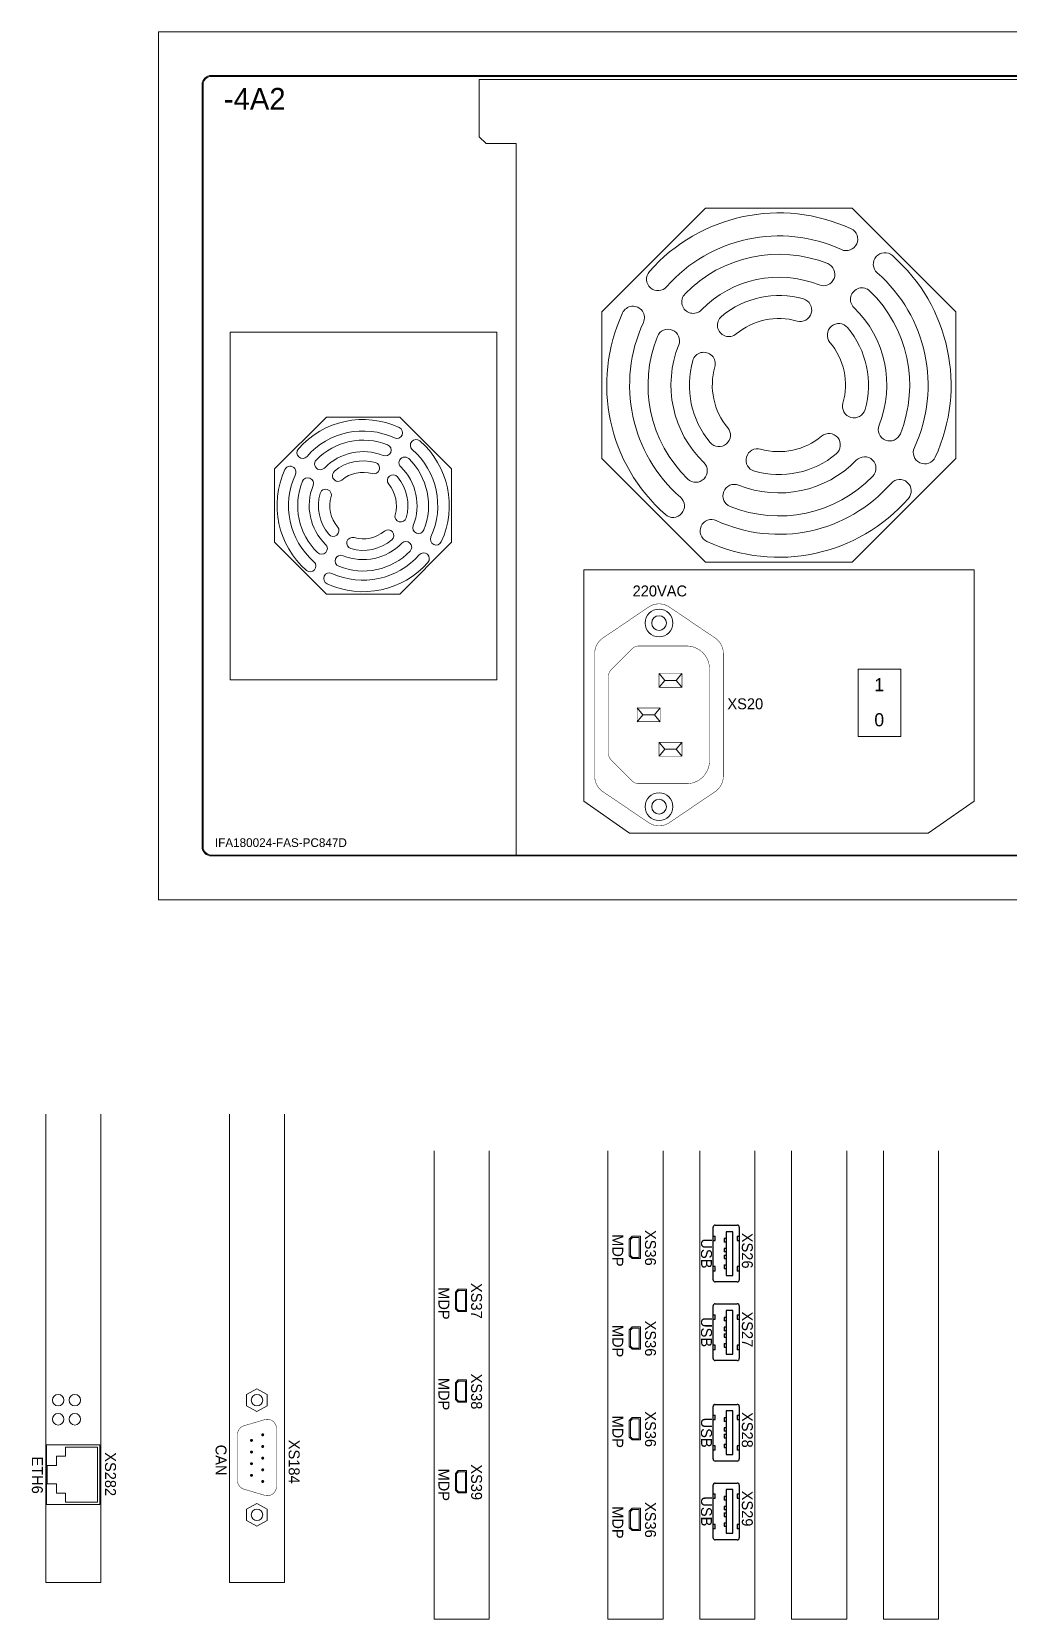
# Model space of a CAD drawing. Extents: x -2364 to 9601, y -871 to 1549.
# Drawn here: x 1268.6 to 1491.9, y -349.4 to 13.7 of the extents above; entities that cross this region are included whole.
import ezdxf

# ---------------------------------------------------------------- set-up
doc = ezdxf.new("R2010")
doc.units = 0
doc.layers.get('0').update_dxf_attribs({"linetype": 'CONTINUOUS'})
doc.layers.add('NRS', color=1, linetype='CONTINUOUS')

msp = doc.modelspace()

# ---------------------------------------------------------------- linework, layer by layer
at = {"color": 7, "lineweight": 13}
for p, q in [((1757.05307, 3.7338), (1309.62161, 3.7338)), ((1307.52099, 1.63319), (1307.52099, -172.71804)), ((1307.52099, 1.63319), (1307.52099, 0.50658)), ((1307.73105, 1.63319), (1307.73105, -172.71804)), ((1757.05307, 3.52374), (1309.62161, 3.52374)), ((1370.92973, -10.28419), (1370.92973, 2.81966)), ((1370.92973, 2.81966), (1505.31824, 2.81966)), ((1372.50776, -11.81955), (1370.92973, -10.28419)), ((1379.32545, -11.81955), (1372.50776, -11.81955)), ((1379.32545, -11.81955), (1379.32545, -174.6086)), ((1398.96372, -50.32195), (1422.68079, -26.60487)), ((1422.68079, -26.60487), (1456.2218, -26.60487)), ((1456.2218, -26.60487), (1479.93888, -50.32195)), ((1398.96372, -83.86296), (1398.96372, -50.32195)), ((1479.93888, -50.32195), (1479.93888, -83.86296)), ((1324.11225, -86.28018), (1335.97079, -74.42164)), ((1335.97079, -74.42164), (1352.74129, -74.42164)), ((1352.74129, -74.42164), (1364.59983, -86.28018)), ((1324.11225, -103.05068), (1324.11225, -86.28018)), ((1364.59983, -86.28018), (1364.59983, -103.05068)), ((1422.68079, -107.58003), (1398.96372, -83.86296)), ((1479.93888, -83.86296), (1456.2218, -107.58003)), ((1335.97079, -114.90922), (1324.11225, -103.05068)), ((1364.59983, -103.05068), (1352.74129, -114.90922)), ((1456.2218, -107.58003), (1422.68079, -107.58003)), ((1394.81318, -162.2617), (1394.81318, -109.37142)), ((1484.08941, -109.37142), (1394.81318, -109.37142)), ((1484.08941, -162.2617), (1484.08941, -109.37142)), ((1352.74129, -114.90922), (1335.97079, -114.90922)), ((1412.0328, -133.07594), (1413.32952, -134.65141)), ((1417.28435, -133.07594), (1415.98763, -134.65141)), ((1413.32952, -134.65141), (1412.0328, -136.22687)), ((1415.98763, -134.65141), (1413.32952, -134.65141)), ((1415.98763, -134.65141), (1417.28435, -136.22687)), ((1407.04384, -140.95326), (1408.34055, -142.52872)), ((1412.29538, -140.95326), (1410.99867, -142.52872)), ((1408.34055, -142.52872), (1407.04384, -144.10418)), ((1410.99867, -142.52872), (1408.34055, -142.52872)), ((1410.99867, -142.52872), (1412.29538, -144.10418)), ((1412.0328, -148.83057), (1413.32952, -150.40603)), ((1417.28435, -148.83057), (1415.98763, -150.40603)), ((1413.32952, -150.40603), (1412.0328, -151.9815)), ((1415.98763, -150.40603), (1413.32952, -150.40603)), ((1415.98763, -150.40603), (1417.28435, -151.9815)), ((1394.81318, -162.2617), (1405.31627, -169.56711)), ((1484.08941, -162.2617), (1473.58632, -169.56711)), ((1405.31627, -169.56711), (1473.58632, -169.56711)), ((1309.62161, -174.6086), (1757.05307, -174.6086)), ((1309.62161, -174.81866), (1757.05307, -174.81866)), ((1271.75438, -233.84507), (1271.75438, -340.97654)), ((1271.75438, -233.84507), (1271.75438, -340.97654)), ((1284.35808, -233.84507), (1284.35808, -340.97654)), ((1284.35808, -233.84507), (1284.35808, -340.97654)), ((1284.35808, -233.84507), (1284.35808, -340.97654)), ((1284.35808, -233.84507), (1284.35808, -340.97654)), ((1313.76672, -233.84507), (1313.76672, -340.97654)), ((1326.37042, -233.84507), (1326.37042, -340.97654)), ((1326.37042, -233.84507), (1326.37042, -340.97654)), ((1360.56928, -242.28805), (1360.56928, -349.41953)), ((1373.17299, -242.28805), (1373.17299, -349.41953)), ((1373.17299, -242.28805), (1373.17299, -349.41953)), ((1400.34603, -242.28805), (1400.34603, -349.41953)), ((1412.94973, -242.28805), (1412.94973, -349.41953)), ((1412.94973, -242.28805), (1412.94973, -349.41953)), ((1421.3522, -242.28805), (1421.3522, -349.41953)), ((1433.9559, -242.28805), (1433.9559, -349.41953)), ((1433.9559, -242.28805), (1433.9559, -349.41953)), ((1442.35837, -242.28805), (1442.35837, -349.41953)), ((1454.96207, -242.28805), (1454.96207, -349.41953)), ((1463.36454, -242.28805), (1463.36454, -349.41953)), ((1475.96825, -242.28805), (1475.96825, -349.41953)), ((1317.70798, -297.98906), (1320.06857, -296.67763)), ((1320.06857, -296.67763), (1322.42916, -297.98906)), ((1317.70798, -300.61194), (1317.70798, -297.98906)), ((1320.06857, -301.92338), (1317.70798, -300.61194)), ((1322.42916, -300.61194), (1320.06857, -301.92338)), ((1322.42916, -297.98906), (1322.42916, -300.61194)), ((1284.15411, -309.51476), (1271.95834, -309.51476)), ((1271.95834, -323.16877), (1271.95834, -309.51476)), ((1274.17618, -314.24115), (1274.17618, -312.14053)), ((1274.17618, -312.14053), (1276.2768, -312.14053)), ((1276.2768, -310.03991), (1283.62896, -310.03991)), ((1276.2768, -312.14053), (1276.2768, -310.03991)), ((1283.62896, -310.03991), (1283.62896, -322.64362)), ((1284.15411, -323.16877), (1284.15411, -309.51476)), ((1272.07556, -318.44238), (1272.07556, -314.24115)), ((1272.07556, -314.24115), (1274.17618, -314.24115)), ((1274.17618, -318.44238), (1272.07556, -318.44238)), ((1274.17618, -320.543), (1274.17618, -318.44238)), ((1271.95834, -323.16877), (1284.15411, -323.16877)), ((1276.2768, -320.543), (1274.17618, -320.543)), ((1276.2768, -322.64362), (1276.2768, -320.543)), ((1283.62896, -322.64362), (1276.2768, -322.64362)), ((1317.70798, -324.21782), (1320.06857, -322.90638)), ((1320.06857, -322.90638), (1322.42916, -324.21782)), ((1317.70798, -326.84069), (1317.70798, -324.21782)), ((1322.42916, -324.21782), (1322.42916, -326.84069)), ((1320.06857, -328.15213), (1317.70798, -326.84069)), ((1322.42916, -326.84069), (1320.06857, -328.15213)), ((1284.35808, -340.97654), (1271.75438, -340.97654)), ((1326.37042, -340.97654), (1313.76672, -340.97654)), ((1373.17299, -349.41953), (1360.56928, -349.41953)), ((1412.94973, -349.41953), (1400.34603, -349.41953)), ((1433.9559, -349.41953), (1421.3522, -349.41953)), ((1454.96207, -349.41953), (1442.35837, -349.41953)), ((1475.96825, -349.41953), (1463.36454, -349.41953))]:
    msp.add_line(p, q, dxfattribs=at)
for p, q in [((1424.40189, -271.7583), (1424.40189, -259.75733)), ((1424.90193, -259.25729), (1429.90233, -259.25729)), ((1427.40213, -260.75742), (1427.40213, -270.75822)), ((1428.90225, -260.75742), (1427.40213, -260.75742)), ((1428.90225, -270.75822), (1428.90225, -260.75742)), ((1430.40237, -259.75733), (1430.40237, -271.7583)), ((1424.40189, -261.7575), (1424.90193, -261.7575)), ((1424.40189, -262.75758), (1424.90193, -262.75758)), ((1424.90193, -262.75758), (1424.90193, -261.7575)), ((1426.90209, -262.35754), (1426.90209, -263.15761)), ((1427.40213, -262.35754), (1426.90209, -262.35754)), ((1427.40213, -263.15761), (1426.90209, -263.15761)), ((1427.40213, -264.60773), (1426.90209, -264.60773)), ((1426.90209, -264.60773), (1426.90209, -265.40779)), ((1429.90233, -261.7575), (1429.90233, -262.75758)), ((1429.90233, -261.7575), (1430.40237, -261.7575)), ((1429.90233, -262.75758), (1430.40237, -262.75758)), ((1427.40213, -265.40779), (1426.90209, -265.40779)), ((1426.90209, -266.10785), (1426.90209, -266.90791)), ((1426.90209, -266.10785), (1427.40213, -266.10785)), ((1426.90209, -266.90791), (1427.40213, -266.90791)), ((1426.90209, -268.35803), (1426.90209, -269.15809)), ((1426.90209, -268.35803), (1427.40213, -268.35803)), ((1424.90193, -268.75806), (1424.40189, -268.75806)), ((1424.90193, -269.75814), (1424.40189, -269.75814)), ((1424.90193, -269.75814), (1424.90193, -268.75806)), ((1429.90233, -272.25834), (1424.90193, -272.25834)), ((1426.90209, -269.15809), (1427.40213, -269.15809)), ((1427.40213, -270.75822), (1428.90225, -270.75822)), ((1429.90233, -268.75806), (1429.90233, -269.75814)), ((1430.40237, -268.75806), (1429.90233, -268.75806)), ((1430.40237, -269.75814), (1429.90233, -269.75814)), ((1424.40189, -289.7583), (1424.40189, -277.75733)), ((1424.90193, -277.25729), (1429.90233, -277.25729)), ((1427.40213, -278.75742), (1427.40213, -288.75822)), ((1428.90225, -278.75742), (1427.40213, -278.75742)), ((1428.90225, -288.75822), (1428.90225, -278.75742)), ((1430.40237, -277.75733), (1430.40237, -289.7583)), ((1424.40189, -279.7575), (1424.90193, -279.7575)), ((1424.40189, -280.75758), (1424.90193, -280.75758)), ((1424.90193, -280.75758), (1424.90193, -279.7575)), ((1426.90209, -280.35754), (1426.90209, -281.15761)), ((1427.40213, -280.35754), (1426.90209, -280.35754)), ((1427.40213, -281.15761), (1426.90209, -281.15761)), ((1427.40213, -282.60773), (1426.90209, -282.60773)), ((1426.90209, -282.60773), (1426.90209, -283.40779)), ((1429.90233, -279.7575), (1429.90233, -280.75758)), ((1429.90233, -279.7575), (1430.40237, -279.7575)), ((1429.90233, -280.75758), (1430.40237, -280.75758)), ((1424.90193, -286.75806), (1424.40189, -286.75806)), ((1424.90193, -287.75814), (1424.90193, -286.75806)), ((1427.40213, -283.40779), (1426.90209, -283.40779)), ((1426.90209, -284.10785), (1426.90209, -284.90791)), ((1426.90209, -284.10785), (1427.40213, -284.10785)), ((1426.90209, -284.90791), (1427.40213, -284.90791)), ((1426.90209, -286.35803), (1426.90209, -287.15809)), ((1426.90209, -286.35803), (1427.40213, -286.35803)), ((1429.90233, -286.75806), (1429.90233, -287.75814)), ((1430.40237, -286.75806), (1429.90233, -286.75806)), ((1424.90193, -287.75814), (1424.40189, -287.75814)), ((1429.90233, -290.25834), (1424.90193, -290.25834)), ((1426.90209, -287.15809), (1427.40213, -287.15809)), ((1427.40213, -288.75822), (1428.90225, -288.75822)), ((1430.40237, -287.75814), (1429.90233, -287.75814)), ((1424.40189, -312.75725), (1424.40189, -300.75629)), ((1424.90193, -300.25625), (1429.90233, -300.25625)), ((1430.40237, -300.75629), (1430.40237, -312.75725)), ((1424.40189, -302.75645), (1424.90193, -302.75645)), ((1424.40189, -303.75653), (1424.90193, -303.75653)), ((1424.90193, -303.75653), (1424.90193, -302.75645)), ((1426.90209, -303.3565), (1426.90209, -304.15656)), ((1427.40213, -303.3565), (1426.90209, -303.3565)), ((1427.40213, -304.15656), (1426.90209, -304.15656)), ((1427.40213, -301.75637), (1427.40213, -311.75717)), ((1428.90225, -301.75637), (1427.40213, -301.75637)), ((1428.90225, -311.75717), (1428.90225, -301.75637)), ((1429.90233, -302.75645), (1429.90233, -303.75653)), ((1429.90233, -302.75645), (1430.40237, -302.75645)), ((1429.90233, -303.75653), (1430.40237, -303.75653)), ((1427.40213, -305.60668), (1426.90209, -305.60668)), ((1426.90209, -305.60668), (1426.90209, -306.40674)), ((1427.40213, -306.40674), (1426.90209, -306.40674)), ((1426.90209, -307.1068), (1426.90209, -307.90686)), ((1426.90209, -307.1068), (1427.40213, -307.1068)), ((1426.90209, -307.90686), (1427.40213, -307.90686)), ((1424.90193, -309.75701), (1424.40189, -309.75701)), ((1424.90193, -310.75709), (1424.40189, -310.75709)), ((1424.90193, -310.75709), (1424.90193, -309.75701)), ((1426.90209, -309.35698), (1426.90209, -310.15705)), ((1426.90209, -309.35698), (1427.40213, -309.35698)), ((1426.90209, -310.15705), (1427.40213, -310.15705)), ((1427.40213, -311.75717), (1428.90225, -311.75717)), ((1429.90233, -309.75701), (1429.90233, -310.75709)), ((1430.40237, -309.75701), (1429.90233, -309.75701)), ((1430.40237, -310.75709), (1429.90233, -310.75709)), ((1429.90233, -313.25729), (1424.90193, -313.25729)), ((1424.40189, -330.75725), (1424.40189, -318.75629)), ((1424.90193, -318.25625), (1429.90233, -318.25625)), ((1430.40237, -318.75629), (1430.40237, -330.75725)), ((1424.40189, -320.75645), (1424.90193, -320.75645)), ((1424.40189, -321.75653), (1424.90193, -321.75653)), ((1424.90193, -321.75653), (1424.90193, -320.75645)), ((1426.90209, -321.3565), (1426.90209, -322.15656)), ((1427.40213, -321.3565), (1426.90209, -321.3565)), ((1427.40213, -322.15656), (1426.90209, -322.15656)), ((1427.40213, -319.75637), (1427.40213, -329.75717)), ((1428.90225, -319.75637), (1427.40213, -319.75637)), ((1428.90225, -329.75717), (1428.90225, -319.75637)), ((1429.90233, -320.75645), (1429.90233, -321.75653)), ((1429.90233, -320.75645), (1430.40237, -320.75645)), ((1429.90233, -321.75653), (1430.40237, -321.75653)), ((1427.40213, -323.60668), (1426.90209, -323.60668)), ((1426.90209, -323.60668), (1426.90209, -324.40674)), ((1427.40213, -324.40674), (1426.90209, -324.40674)), ((1426.90209, -325.1068), (1426.90209, -325.90686)), ((1426.90209, -325.1068), (1427.40213, -325.1068)), ((1426.90209, -325.90686), (1427.40213, -325.90686)), ((1424.90193, -327.75701), (1424.40189, -327.75701)), ((1424.90193, -328.75709), (1424.40189, -328.75709)), ((1424.90193, -328.75709), (1424.90193, -327.75701)), ((1426.90209, -327.35698), (1426.90209, -328.15705)), ((1426.90209, -327.35698), (1427.40213, -327.35698)), ((1426.90209, -328.15705), (1427.40213, -328.15705)), ((1427.40213, -329.75717), (1428.90225, -329.75717)), ((1429.90233, -327.75701), (1429.90233, -328.75709)), ((1430.40237, -327.75701), (1429.90233, -327.75701)), ((1430.40237, -328.75709), (1429.90233, -328.75709)), ((1429.90233, -331.25729), (1424.90193, -331.25729))]:
    msp.add_line(p, q)
at = {"lineweight": 13}
for p, q in [((1405.23424, -262.45019), (1405.86924, -261.81269)), ((1405.23424, -264.36269), (1405.23424, -262.45019)), ((1405.23424, -264.36269), (1405.23424, -266.27519)), ((1405.48424, -262.55346), (1405.97308, -262.06269)), ((1405.48424, -264.36269), (1405.48424, -262.55346)), ((1405.48424, -264.36269), (1405.48424, -266.17193)), ((1407.77424, -261.81269), (1405.86924, -261.81269)), ((1407.52424, -262.06269), (1405.97308, -262.06269)), ((1407.52424, -262.06269), (1407.52424, -266.66269)), ((1407.77424, -261.81269), (1407.77424, -266.91269)), ((1405.23424, -266.27519), (1405.86924, -266.91269)), ((1405.48424, -266.17193), (1405.97308, -266.66269)), ((1407.77424, -266.91269), (1405.86924, -266.91269)), ((1407.52424, -266.66269), (1405.97308, -266.66269)), ((1365.45749, -274.57466), (1366.09249, -273.93716)), ((1365.45749, -276.48716), (1365.45749, -274.57466)), ((1365.70749, -274.67792), (1366.19633, -274.18716)), ((1365.70749, -276.48716), (1365.70749, -274.67792)), ((1367.99749, -273.93716), (1366.09249, -273.93716)), ((1367.74749, -274.18716), (1366.19633, -274.18716)), ((1367.74749, -274.18716), (1367.74749, -278.78716)), ((1367.99749, -273.93716), (1367.99749, -279.03716)), ((1365.45749, -276.48716), (1365.45749, -278.39966)), ((1365.45749, -278.39966), (1366.09249, -279.03716)), ((1365.70749, -276.48716), (1365.70749, -278.29639)), ((1365.70749, -278.29639), (1366.19633, -278.78716)), ((1367.99749, -279.03716), (1366.09249, -279.03716)), ((1367.74749, -278.78716), (1366.19633, -278.78716)), ((1405.23424, -283.19301), (1405.86924, -282.55551)), ((1405.23424, -283.19301), (1405.86924, -282.55551)), ((1405.23424, -285.10551), (1405.23424, -283.19301)), ((1405.23424, -285.10551), (1405.23424, -283.19301)), ((1405.48424, -283.29627), (1405.97308, -282.80551)), ((1405.48424, -283.29627), (1405.97308, -282.80551)), ((1407.77424, -282.55551), (1405.86924, -282.55551)), ((1407.77424, -282.55551), (1405.86924, -282.55551)), ((1407.52424, -282.80551), (1405.97308, -282.80551)), ((1407.52424, -282.80551), (1405.97308, -282.80551)), ((1407.52424, -282.80551), (1407.52424, -287.40551)), ((1407.52424, -282.80551), (1407.52424, -287.40551)), ((1407.77424, -282.55551), (1407.77424, -287.65551)), ((1407.77424, -282.55551), (1407.77424, -287.65551)), ((1405.23424, -285.10551), (1405.23424, -287.01801)), ((1405.23424, -285.10551), (1405.23424, -287.01801)), ((1405.48424, -285.10551), (1405.48424, -283.29627)), ((1405.48424, -285.10551), (1405.48424, -283.29627)), ((1405.48424, -285.10551), (1405.48424, -286.91474)), ((1405.48424, -285.10551), (1405.48424, -286.91474)), ((1405.23424, -287.01801), (1405.86924, -287.65551)), ((1405.23424, -287.01801), (1405.86924, -287.65551)), ((1405.48424, -286.91474), (1405.97308, -287.40551)), ((1405.48424, -286.91474), (1405.97308, -287.40551)), ((1407.77424, -287.65551), (1405.86924, -287.65551)), ((1407.77424, -287.65551), (1405.86924, -287.65551)), ((1407.52424, -287.40551), (1405.97308, -287.40551)), ((1407.52424, -287.40551), (1405.97308, -287.40551)), ((1365.45749, -295.31747), (1366.09249, -294.67997)), ((1365.45749, -295.31747), (1366.09249, -294.67997)), ((1365.45749, -297.22997), (1365.45749, -295.31747)), ((1365.45749, -297.22997), (1365.45749, -295.31747)), ((1365.45749, -297.22997), (1365.45749, -299.14247)), ((1365.45749, -297.22997), (1365.45749, -299.14247)), ((1365.70749, -295.42074), (1366.19633, -294.92997)), ((1365.70749, -295.42074), (1366.19633, -294.92997)), ((1365.70749, -297.22997), (1365.70749, -295.42074)), ((1365.70749, -297.22997), (1365.70749, -295.42074)), ((1365.70749, -297.22997), (1365.70749, -299.0392)), ((1365.70749, -297.22997), (1365.70749, -299.0392)), ((1367.99749, -294.67997), (1366.09249, -294.67997)), ((1367.99749, -294.67997), (1366.09249, -294.67997)), ((1367.74749, -294.92997), (1366.19633, -294.92997)), ((1367.74749, -294.92997), (1366.19633, -294.92997)), ((1367.74749, -294.92997), (1367.74749, -299.52997)), ((1367.74749, -294.92997), (1367.74749, -299.52997)), ((1367.99749, -294.67997), (1367.99749, -299.77997)), ((1367.99749, -294.67997), (1367.99749, -299.77997)), ((1365.45749, -299.14247), (1366.09249, -299.77997)), ((1365.45749, -299.14247), (1366.09249, -299.77997)), ((1365.70749, -299.0392), (1366.19633, -299.52997)), ((1365.70749, -299.0392), (1366.19633, -299.52997)), ((1367.99749, -299.77997), (1366.09249, -299.77997)), ((1367.99749, -299.77997), (1366.09249, -299.77997)), ((1367.74749, -299.52997), (1366.19633, -299.52997)), ((1367.74749, -299.52997), (1366.19633, -299.52997)), ((1405.23424, -303.93582), (1405.86924, -303.29832)), ((1405.23424, -303.93582), (1405.86924, -303.29832)), ((1405.23424, -305.84832), (1405.23424, -303.93582)), ((1405.23424, -305.84832), (1405.23424, -303.93582)), ((1405.48424, -304.03908), (1405.97308, -303.54832)), ((1405.48424, -304.03908), (1405.97308, -303.54832)), ((1405.48424, -305.84832), (1405.48424, -304.03908)), ((1405.48424, -305.84832), (1405.48424, -304.03908)), ((1407.77424, -303.29832), (1405.86924, -303.29832)), ((1407.77424, -303.29832), (1405.86924, -303.29832)), ((1407.52424, -303.54832), (1405.97308, -303.54832)), ((1407.52424, -303.54832), (1405.97308, -303.54832)), ((1407.52424, -303.54832), (1407.52424, -308.14832)), ((1407.52424, -303.54832), (1407.52424, -308.14832)), ((1407.77424, -303.29832), (1407.77424, -308.39832)), ((1407.77424, -303.29832), (1407.77424, -308.39832)), ((1405.23424, -305.84832), (1405.23424, -307.76082)), ((1405.23424, -305.84832), (1405.23424, -307.76082)), ((1405.23424, -307.76082), (1405.86924, -308.39832)), ((1405.23424, -307.76082), (1405.86924, -308.39832)), ((1405.48424, -305.84832), (1405.48424, -307.65755)), ((1405.48424, -305.84832), (1405.48424, -307.65755)), ((1405.48424, -307.65755), (1405.97308, -308.14832)), ((1405.48424, -307.65755), (1405.97308, -308.14832)), ((1407.77424, -308.39832), (1405.86924, -308.39832)), ((1407.77424, -308.39832), (1405.86924, -308.39832)), ((1407.52424, -308.14832), (1405.97308, -308.14832)), ((1407.52424, -308.14832), (1405.97308, -308.14832)), ((1365.45749, -316.06028), (1366.09249, -315.42278)), ((1365.45749, -316.06028), (1366.09249, -315.42278)), ((1365.70749, -316.16355), (1366.19633, -315.67278)), ((1365.70749, -316.16355), (1366.19633, -315.67278)), ((1367.99749, -315.42278), (1366.09249, -315.42278)), ((1367.99749, -315.42278), (1366.09249, -315.42278)), ((1367.74749, -315.67278), (1366.19633, -315.67278)), ((1367.74749, -315.67278), (1366.19633, -315.67278)), ((1367.74749, -315.67278), (1367.74749, -320.27278)), ((1367.74749, -315.67278), (1367.74749, -320.27278)), ((1367.99749, -315.42278), (1367.99749, -320.52278)), ((1367.99749, -315.42278), (1367.99749, -320.52278)), ((1365.45749, -317.97278), (1365.45749, -316.06028)), ((1365.45749, -317.97278), (1365.45749, -316.06028)), ((1365.45749, -317.97278), (1365.45749, -319.88528)), ((1365.45749, -317.97278), (1365.45749, -319.88528)), ((1365.70749, -317.97278), (1365.70749, -316.16355)), ((1365.70749, -317.97278), (1365.70749, -316.16355)), ((1365.70749, -317.97278), (1365.70749, -319.78202)), ((1365.70749, -317.97278), (1365.70749, -319.78202)), ((1365.45749, -319.88528), (1366.09249, -320.52278)), ((1365.45749, -319.88528), (1366.09249, -320.52278)), ((1365.70749, -319.78202), (1366.19633, -320.27278)), ((1365.70749, -319.78202), (1366.19633, -320.27278)), ((1367.99749, -320.52278), (1366.09249, -320.52278)), ((1367.99749, -320.52278), (1366.09249, -320.52278)), ((1367.74749, -320.27278), (1366.19633, -320.27278)), ((1367.74749, -320.27278), (1366.19633, -320.27278)), ((1405.23424, -324.67863), (1405.86924, -324.04113)), ((1405.23424, -326.59113), (1405.23424, -324.67863)), ((1405.23424, -326.59113), (1405.23424, -328.50363)), ((1405.48424, -324.78189), (1405.97308, -324.29113)), ((1405.48424, -326.59113), (1405.48424, -324.78189)), ((1405.48424, -326.59113), (1405.48424, -328.40036)), ((1407.77424, -324.04113), (1405.86924, -324.04113)), ((1407.52424, -324.29113), (1405.97308, -324.29113)), ((1407.52424, -324.29113), (1407.52424, -328.89113)), ((1407.77424, -324.04113), (1407.77424, -329.14113)), ((1405.23424, -328.50363), (1405.86924, -329.14113)), ((1405.48424, -328.40036), (1405.97308, -328.89113)), ((1407.77424, -329.14113), (1405.86924, -329.14113)), ((1407.52424, -328.89113), (1405.97308, -328.89113))]:
    msp.add_line(p, q, dxfattribs=at)
at = {"color": 7, "lineweight": 13}
for points in [[(1297.52099, 13.7338), (1769.15368, 13.7338), (1769.15368, -184.81866), (1297.52099, -184.81866)], [(1313.97024, -55.02631), (1374.95711, -55.02631), (1374.95711, -134.50212), (1313.97024, -134.50212)], [(1457.58778, -132.06429), (1467.31141, -132.06429), (1467.31141, -147.47855), (1457.58778, -147.47855)]]:
    msp.add_lwpolyline(points, close=True, dxfattribs=at)
for points, const_width in [([(1426.73712, -128.44457), (1426.73712, -156.61287, -0.248970266), (1424.88988, -160.09268), (1414.38679, -167.19771, -0.306467457), (1409.67881, -167.19771), (1399.17573, -160.09268, -0.248970266), (1397.32848, -156.61287), (1397.32848, -128.44457, -0.248970266), (1399.17573, -124.96476), (1409.67881, -117.85973, -0.306467457), (1414.38679, -117.85973), (1424.88988, -124.96476, -0.248970266)], 0.10503), ([(1423.5862, -132.02563), (1423.5862, -153.03181, -0.414213562), (1418.33465, -158.28335), (1407.39652, -158.28335, -0.198912367), (1405.91116, -157.66809), (1401.09467, -152.8516, -0.198912367), (1400.47941, -151.36624), (1400.47941, -133.6912, -0.198912367), (1401.09467, -132.20584), (1405.91116, -127.38935, -0.198912367), (1407.39652, -126.77409), (1418.33465, -126.77409, -0.414213562)], 0.10503), ([(1324.52746, -305.77685), (1324.52746, -319.05291, -0.500705616), (1321.83709, -321.06594), (1317.11591, -319.67736, -0.332706414), (1315.60968, -317.66433), (1315.60968, -307.16543, -0.332706414), (1317.11591, -305.15239), (1321.83709, -303.76381, -0.500705616)], 0.10492), ([(1318.64388, -308.50111, 1), (1318.98625, -308.50111, 1)], 0.34237), ([(1321.20767, -307.22295, 1), (1321.55004, -307.22295, 1)], 0.34237), ([(1318.64388, -311.1689, 1), (1318.98625, -311.1689, 1)], 0.34237), ([(1321.20767, -309.89074, 1), (1321.55004, -309.89074, 1)], 0.34237), ([(1321.20767, -312.55852, 1), (1321.55004, -312.55852, 1)], 0.34237), ([(1318.64388, -313.83668, 1), (1318.98625, -313.83668, 1)], 0.34237), ([(1321.20767, -315.2263, 1), (1321.55004, -315.2263, 1)], 0.34237), ([(1318.64388, -316.50446, 1), (1318.98625, -316.50446, 1)], 0.34237), ([(1321.20767, -317.89409, 1), (1321.55004, -317.89409, 1)], 0.34237)]:
    msp.add_lwpolyline(points, format="xyb", close=True, dxfattribs=dict(at, const_width=const_width))
at = {"color": 7, "lineweight": 13, "const_width": 0.10503}
for points in [[(1417.28435, -133.07594), (1417.28435, -136.22687), (1412.0328, -136.22687), (1412.0328, -133.07594)], [(1412.29538, -140.95326), (1412.29538, -144.10418), (1407.04384, -144.10418), (1407.04384, -140.95326)], [(1417.28435, -148.83057), (1417.28435, -151.9815), (1412.0328, -151.9815), (1412.0328, -148.83057)]]:
    msp.add_lwpolyline(points, close=True, dxfattribs=at)
at = {"color": 7, "lineweight": 13}
for centre, radius in [((1412.0328, -121.52255), 3.15093), ((1412.0328, -121.52255), 1.68001), ((1412.0328, -163.53489), 3.15093), ((1412.0328, -163.53489), 1.68049), ((1274.60532, -299.3005), 1.31144), ((1278.41187, -299.3005), 1.31144), ((1320.06857, -299.3005), 1.31144), ((1274.60532, -303.67429), 1.31144), ((1278.41187, -303.67429), 1.31144), ((1320.06857, -325.52926), 1.31144)]:
    msp.add_circle(centre, radius, dxfattribs=at)
for centre, radius, start, end in [((1309.62161, 1.63319), 2.10062, 90, 180), ((1309.62161, 1.63319), 1.89056, 90, 180), ((1439.4513, -67.09245), 39.38657, 65.2176612, 138.7803414), ((1454.8604, -33.71707), 2.62577, 245.2176612, 65.2176612), ((1439.4513, -67.09245), 34.13503, 65.2176612, 138.7803414), ((1439.4513, -67.09245), 29.93379, 68.107385, 135.8262546), ((1449.63359, -41.75377), 2.62577, 248.107385, 68.107385), ((1463.67276, -39.43966), 2.62577, 48.7844407, 228.7844407), ((1439.4513, -67.09245), 39.38657, 335.2217606, 48.7844407), ((1411.80023, -42.86901), 2.62577, 138.7803414, 318.7803414), ((1439.4513, -67.09245), 24.68225, 68.107385, 135.8262546), ((1439.4513, -67.09245), 34.13503, 335.2217606, 48.7844407), ((1419.86516, -48.06323), 2.62577, 135.8262546, 315.8262546), ((1439.4513, -67.09245), 20.48102, 74.1165867, 129.8437572), ((1458.45711, -47.4836), 2.62577, 45.894717, 225.894717), ((1439.4513, -67.09245), 29.93379, 338.1758474, 45.894717), ((1439.4513, -67.09245), 39.38657, 155.2217606, 228.7844407), ((1406.07481, -51.68573), 2.62577, 335.2217606, 155.2217606), ((1444.33793, -49.91891), 2.62577, 254.1165867, 74.1165867), ((1439.4513, -67.09245), 24.68225, 338.1758474, 45.894717), ((1439.4513, -67.09245), 34.13503, 155.2217606, 228.7844407), ((1414.10046, -56.94044), 2.62577, 338.1758474, 158.1758474), ((1428.01151, -53.38329), 2.62577, 129.8437572, 309.8437572), ((1439.4513, -67.09245), 15.22947, 74.1165867, 129.8437572), ((1453.15211, -55.64268), 2.62577, 39.8855153, 219.8855153), ((1439.4513, -67.09245), 20.48102, 344.1583447, 39.8855153), ((1439.4513, -67.09245), 29.93379, 158.1758474, 225.894717), ((1439.4513, -67.09245), 24.68225, 158.1758474, 225.894717), ((1439.4513, -67.09245), 15.22947, 344.1583447, 39.8855153), ((1439.4513, -67.09245), 20.48102, 164.1583447, 219.8855153), ((1422.2742, -62.21833), 2.62577, 344.1583447, 164.1583447), ((1439.4513, -67.09245), 15.22947, 164.1583447, 219.8855153), ((1456.6284, -71.96657), 2.62577, 164.1583447, 344.1583447), ((1344.35604, -94.66543), 19.69329, 65.2176612, 138.7803414), ((1344.35604, -94.66543), 17.06751, 65.2176612, 138.7803414), ((1344.35604, -94.66543), 14.9669, 68.107385, 135.8262546), ((1352.06059, -77.97774), 1.31289, 245.2176612, 65.2176612), ((1356.46677, -80.83903), 1.31289, 48.7844407, 228.7844407), ((1344.35604, -94.66543), 19.69329, 335.2217606, 48.7844407), ((1425.75048, -78.54223), 2.62577, 219.8855153, 39.8855153), ((1439.4513, -67.09245), 15.22947, 254.1165867, 309.8437572), ((1450.89108, -80.80161), 2.62577, 309.8437572, 129.8437572), ((1464.80213, -77.24446), 2.62577, 158.1758474, 338.1758474), ((1330.53051, -82.55371), 1.31289, 138.7803414, 318.7803414), ((1344.35604, -94.66543), 12.34113, 68.107385, 135.8262546), ((1349.44718, -81.99609), 1.31289, 248.107385, 68.107385), ((1344.35604, -94.66543), 17.06751, 335.2217606, 48.7844407), ((1434.56466, -84.266), 2.62577, 74.1165867, 254.1165867), ((1439.4513, -67.09245), 20.48102, 254.1165867, 309.8437572), ((1459.03743, -86.12168), 2.62577, 315.8262546, 135.8262546), ((1472.82778, -82.49917), 2.62577, 155.2217606, 335.2217606), ((1344.35604, -94.66543), 19.69329, 155.2217606, 228.7844407), ((1327.6678, -86.96207), 1.31289, 335.2217606, 155.2217606), ((1334.56297, -85.15082), 1.31289, 135.8262546, 315.8262546), ((1338.63614, -87.81085), 1.31289, 129.8437572, 309.8437572), ((1344.35604, -94.66543), 10.24051, 74.1165867, 129.8437572), ((1344.35604, -94.66543), 7.61474, 74.1165867, 129.8437572), ((1346.79936, -86.07866), 1.31289, 254.1165867, 74.1165867), ((1353.85894, -84.861), 1.31289, 45.894717, 225.894717), ((1344.35604, -94.66543), 12.34113, 338.1758474, 45.894717), ((1344.35604, -94.66543), 14.9669, 338.1758474, 45.894717), ((1420.44548, -86.70131), 2.62577, 225.894717, 45.894717), ((1439.4513, -67.09245), 24.68225, 248.107385, 315.8262546), ((1344.35604, -94.66543), 17.06751, 155.2217606, 228.7844407), ((1344.35604, -94.66543), 14.9669, 158.1758474, 225.894717), ((1331.68062, -89.58943), 1.31289, 338.1758474, 158.1758474), ((1344.35604, -94.66543), 12.34113, 158.1758474, 225.894717), ((1351.20645, -88.94054), 1.31289, 39.8855153, 219.8855153), ((1344.35604, -94.66543), 7.61474, 344.1583447, 39.8855153), ((1344.35604, -94.66543), 10.24051, 344.1583447, 39.8855153), ((1439.4513, -67.09245), 34.13503, 245.2176612, 318.7803414), ((1429.269, -92.43114), 2.62577, 68.107385, 248.107385), ((1439.4513, -67.09245), 29.93379, 248.107385, 315.8262546), ((1467.10236, -91.31589), 2.62577, 318.7803414, 138.7803414), ((1344.35604, -94.66543), 10.24051, 164.1583447, 219.8855153), ((1335.76749, -92.22837), 1.31289, 344.1583447, 164.1583447), ((1344.35604, -94.66543), 7.61474, 164.1583447, 219.8855153), ((1415.22983, -94.74525), 2.62577, 228.7844407, 48.7844407), ((1439.4513, -67.09245), 39.38657, 245.2176612, 318.7803414), ((1352.94459, -97.10249), 1.31289, 164.1583447, 344.1583447), ((1424.04219, -100.46783), 2.62577, 65.2176612, 245.2176612), ((1337.50563, -100.39032), 1.31289, 219.8855153, 39.8855153), ((1344.35604, -94.66543), 7.61474, 254.1165867, 309.8437572), ((1350.07593, -101.52001), 1.31289, 309.8437572, 129.8437572), ((1357.03146, -99.74143), 1.31289, 158.1758474, 338.1758474), ((1334.85313, -104.46986), 1.31289, 225.894717, 45.894717), ((1344.35604, -94.66543), 14.9669, 248.107385, 315.8262546), ((1344.35604, -94.66543), 12.34113, 248.107385, 315.8262546), ((1341.91272, -103.2522), 1.31289, 74.1165867, 254.1165867), ((1344.35604, -94.66543), 10.24051, 254.1165867, 309.8437572), ((1354.1491, -104.18004), 1.31289, 315.8262546, 135.8262546), ((1361.04428, -102.36879), 1.31289, 155.2217606, 335.2217606), ((1332.24531, -108.49183), 1.31289, 228.7844407, 48.7844407), ((1344.35604, -94.66543), 19.69329, 245.2176612, 318.7803414), ((1344.35604, -94.66543), 17.06751, 245.2176612, 318.7803414), ((1339.26489, -107.33477), 1.31289, 68.107385, 248.107385), ((1358.18157, -106.77715), 1.31289, 318.7803414, 138.7803414), ((1336.65148, -111.35312), 1.31289, 65.2176612, 245.2176612), ((1309.62161, -172.71804), 2.10062, 180, 270), ((1309.62161, -172.71804), 1.89056, 180, 270)]:
    msp.add_arc(centre, radius, start, end, dxfattribs=at)
for centre, start, end in [((1424.90193, -259.75733), 90, 180), ((1429.90233, -259.75733), 0, 90), ((1424.90193, -271.7583), 180, 270), ((1429.90233, -271.7583), 270, 0), ((1424.90193, -277.75733), 90, 180), ((1429.90233, -277.75733), 0, 90), ((1424.90193, -289.7583), 180, 270), ((1429.90233, -289.7583), 270, 0), ((1424.90193, -300.75629), 90, 180), ((1429.90233, -300.75629), 0, 90), ((1424.90193, -312.75725), 180, 270), ((1429.90233, -312.75725), 270, 0), ((1424.90193, -318.75629), 90, 180), ((1429.90233, -318.75629), 0, 90), ((1424.90193, -330.75725), 180, 270), ((1429.90233, -330.75725), 270, 0)]:
    msp.add_arc(centre, 0.50004, start, end)

# ---------------------------------------------------------------- texts
for s, height, p in [('-4A2', 5, (1312.49506, -4.1124)), ('1', 3, (1461.28698, -137.132)), ('0', 3, (1461.28698, -145.15586)), ('IFA180024-FAS-PC847D', 2, (1310.45334, -172.7627))]:
    msp.add_text(s, height=height, dxfattribs=at).set_placement(p)
at = {"layer": 'NRS', "color": 7, "lineweight": 13}
for s, p in [('220VAC', (1405.9951, -115.43783)), ('XS20', (1427.67845, -141.25374))]:
    msp.add_text(s, height=2.5, dxfattribs=at).set_placement(p)
for s, p in [('XS36', (1408.82965, -260.36496)), ('XS26', (1430.98165, -261.01617)), ('MDP', (1401.35669, -261.33256)), ('USB', (1421.64185, -262.29718)), ('MDP', (1361.57994, -273.45703)), ('XS37', (1369.05291, -272.48942)), ('XS27', (1430.98165, -279.01617)), ('MDP', (1401.35669, -282.07538)), ('XS36', (1408.82965, -281.10777)), ('USB', (1421.64185, -280.29718)), ('XS38', (1369.05291, -293.23223)), ('MDP', (1361.57994, -294.19984)), ('MDP', (1401.35669, -302.81819)), ('XS36', (1408.82965, -301.85058)), ('USB', (1421.64185, -303.29613)), ('XS28', (1430.98165, -302.01513)), ('XS184', (1327.32143, -308.3604)), ('XS282', (1285.30909, -311.21478)), ('CAN', (1310.60054, -309.48639)), ('ETH6', (1268.5882, -312.17755)), ('MDP', (1361.57994, -314.94265)), ('XS39', (1369.05291, -313.97504)), ('XS36', (1408.82965, -322.59339)), ('USB', (1421.64185, -321.29613)), ('XS29', (1430.98165, -320.01513)), ('MDP', (1401.35669, -323.561))]:
    msp.add_text(s, height=2.5, rotation=270, dxfattribs=at).set_placement(p)

doc.saveas('drawing.dxf')
